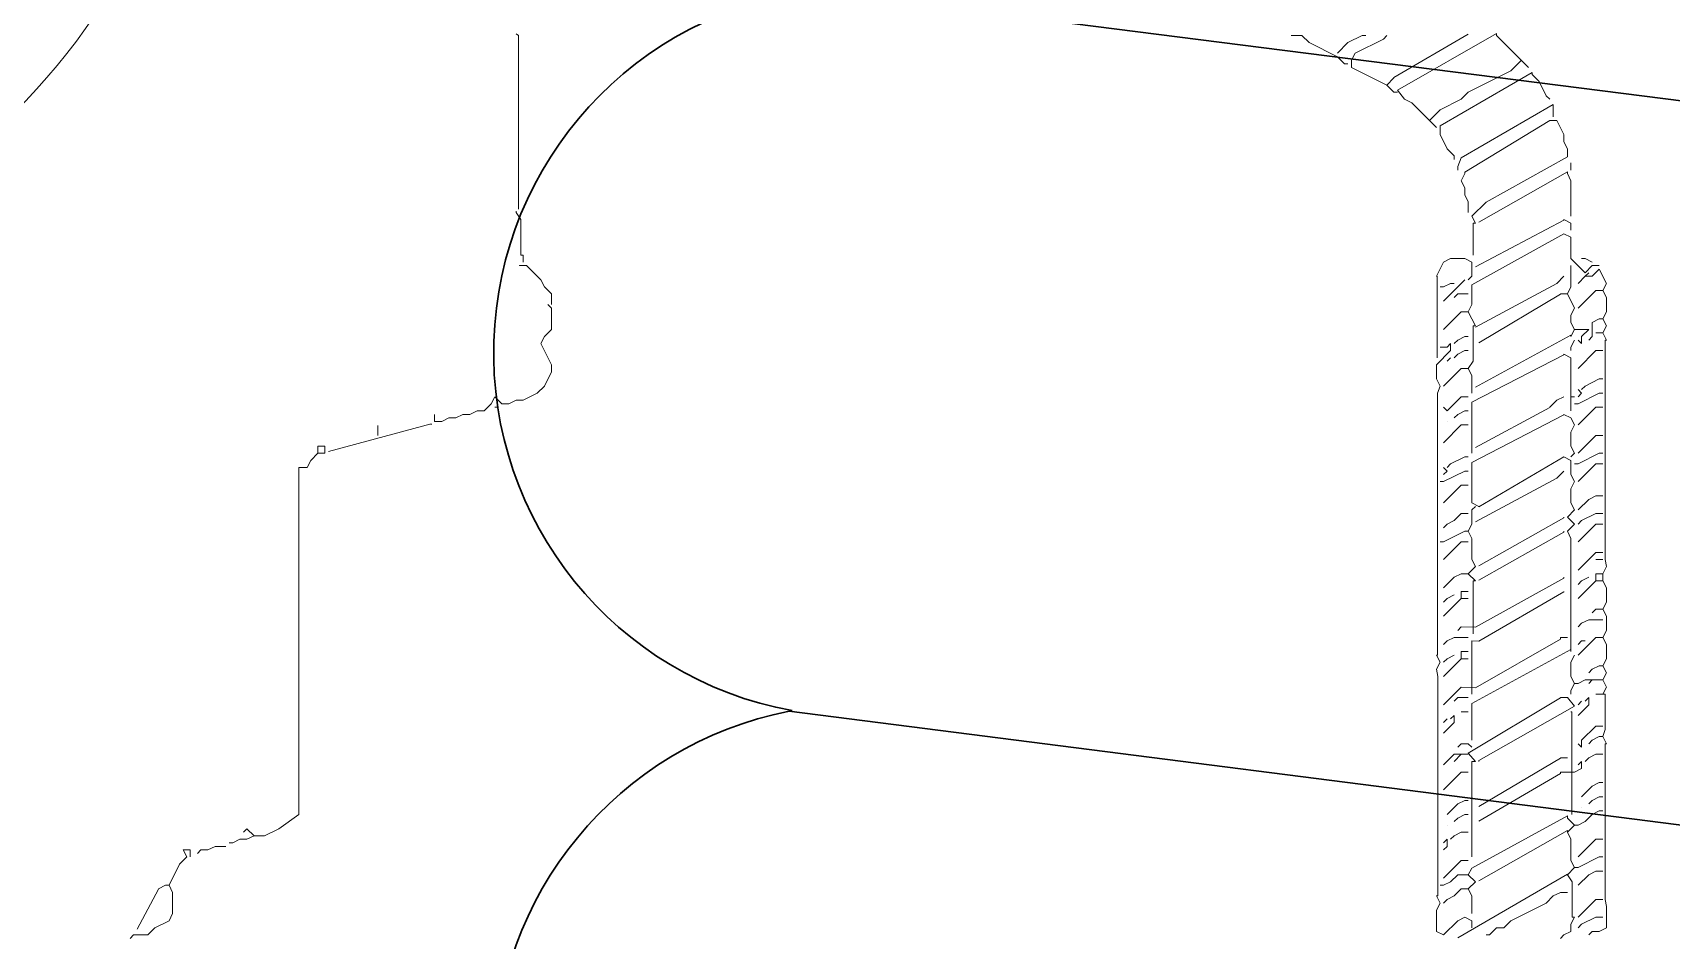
# Model space of a CAD drawing. Header units: millimetres. Extents: x -194958 to 83200, y -72620 to 64568.
# Drawn here: x 50772.4 to 50845.2, y 24687 to 24727.3 of the extents above; entities that cross this region are included whole.
import ezdxf

# ---------------------------------------------------------------- set-up
doc = ezdxf.new("R2010")
doc.units = ezdxf.units.MM
doc.header["$LTSCALE"] = 200
doc.layers.add('_GD-M-FP-Fhs', color=1, linetype='Continuous', lineweight=30)
doc.layers.add('VL-TEST-DRAIN VALVE', color=7, linetype='Continuous', lineweight=20)

# ---------------------------------------------------------------- blocks, each defined once
blk = doc.blocks.new('0167-P-PH2-PL-3-109 Office Lvl-03040507&08$0$hode dra')
at = {"color": 251}
for p, q in [((-0.266834, 0.123898), (-0.649055, 0.07496)), ((-0.266834, 0.091699), (-0.646776, 0.04309))]:
    blk.add_line(p, q, dxfattribs=at)
for centre, radius, start, end in [((-0.645932, 0.090898), 0.016241, 101.25599, 258.91344), ((-0.645996, 0.05902), 0.016176, 100.39203, 263.11013)]:
    blk.add_arc(centre, radius, start, end, dxfattribs=at)
blk = doc.blocks.new('G$C055760D6')
at = {"layer": '_GD-M-FP-Fhs', "color": 251, "xscale": -999.999999813906, "yscale": 999.9999998139062, "zscale": 999.9999998139064, "rotation": 180.0315716567086}
blk.add_blockref('0167-P-PH2-PL-3-109 Office Lvl-03040507&08$0$hode dra', (705.045, -402.502), dxfattribs=at)
blk = doc.blocks.new('A$Cab73a533')
at = {"color": 7}
for p, q in [((-30.611, 48.916, 0.006), (-30.527, 49.086, 0.006)), ((-30.527, 49.086, 0.006), (-30.018, 49.086, 0.006)), ((-30.018, 49.086, 0.006), (-29.849, 49.054, 0.006)), ((-29.849, 49.054, 0.006), (-26.121, 49.054, 0.006)), ((-26.121, 49.054, 0.006), (-26.121, 49.086, 0.006)), ((-26.121, 49.086, 0.006), (-25.952, 49.001, 0.006)), ((-25.952, 49.001, 0.006), (-25.782, 49.057, 0.006)), ((-25.782, 49.057, 0.006), (-24.935, 49.057, 0.006)), ((-24.935, 49.001, 0.006), (-24.766, 49.086, 0.006)), ((-24.935, 49.057, 0.006), (-24.935, 49.001, 0.006)), ((-24.766, 49.086, 0.006), (-24.596, 49.001, 0.006)), ((-24.596, 49.001, 0.006), (-24.427, 49.086, 0.006)), ((-24.427, 49.086, 0.006), (-24.257, 49.001, 0.006)), ((-24.257, 49.001, 0.006), (-24.088, 49.086, 0.006)), ((-24.088, 49.086, 0.006), (-23.749, 49.086, 0.006)), ((-23.749, 49.086, 0.006), (-23.58, 49.001, 0.006)), ((-23.58, 49.001, 0.006), (-23.41, 49.086, 0.006)), ((-23.41, 49.086, 0.006), (-23.071, 49.086, 0.006)), ((-23.071, 49.086, 0.006), (-22.902, 49.001, 0.006)), ((-22.902, 49.001, 0.006), (-22.732, 49.086, 0.006)), ((-22.732, 49.086, 0.006), (-22.394, 49.086, 0.006)), ((-22.394, 49.086, 0.006), (-22.224, 49.001, 0.006)), ((-22.055, 49.001, 0.006), (-21.885, 49.086, 0.006)), ((-21.885, 49.086, 0.006), (-21.716, 49.053, 0.006)), ((-21.716, 49.053, 0.006), (-16.463, 49.053, 0.006)), ((-16.463, 49.053, 0.006), (-16.463, 49.086, 0.006)), ((-16.463, 49.086, 0.006), (-16.294, 49.001, 0.006)), ((-16.294, 49.001, 0.006), (-16.124, 49.086, 0.006)), ((-16.124, 49.086, 0.006), (-15.955, 49.001, 0.006)), ((-15.955, 49.001, 0.006), (-15.785, 49.086, 0.006)), ((-15.785, 49.086, 0.006), (-15.447, 49.086, 0.006)), ((-15.447, 49.086, 0.006), (-15.277, 49.001, 0.006)), ((-15.277, 49.001, 0.006), (-15.108, 49.086, 0.006)), ((-15.108, 49.086, 0.006), (-14.769, 48.916, 0.006)), ((-30.696, 48.662, 0.006), (-30.611, 48.747, 0.006)), ((-30.611, 48.747, 0.006), (-30.611, 48.916, 0.006)), ((-30.442, 48.493, 0.006), (-30.273, 48.831, 0.006)), ((-30.273, 48.831, 0.006), (-30.273, 49.001, 0.006)), ((-30.273, 48.408, 0.006), (-29.849, 48.831, 0.006)), ((-29.849, 48.831, 0.006), (-29.849, 49.001, 0.006)), ((-29.51, 48.408, 0.006), (-29.256, 48.662, 0.006)), ((-29.256, 48.662, 0.006), (-29.171, 48.831, 0.006)), ((-29.171, 48.831, 0.006), (-29.171, 49.001, 0.006)), ((-29.086, 48.408, 0.006), (-28.832, 48.916, 0.006)), ((-28.832, 48.916, 0.006), (-28.832, 49.001, 0.006)), ((-28.832, 48.408, 0.006), (-28.409, 48.831, 0.006)), ((-28.409, 48.831, 0.006), (-28.409, 49.001, 0.006)), ((-27.985, 48.577, 0.006), (-27.816, 48.747, 0.006)), ((-27.816, 48.747, 0.006), (-27.731, 48.916, 0.006)), ((-27.731, 48.916, 0.006), (-27.731, 49.001, 0.006)), ((-27.562, 48.662, 0.006), (-27.477, 48.747, 0.006)), ((-27.477, 48.747, 0.006), (-27.392, 48.916, 0.006)), ((-27.392, 48.916, 0.006), (-27.392, 49.001, 0.006)), ((-27.392, 48.493, 0.006), (-27.138, 48.747, 0.006)), ((-27.138, 48.747, 0.006), (-27.053, 48.916, 0.006)), ((-27.053, 48.916, 0.006), (-27.053, 49.001, 0.006)), ((-26.545, 48.577, 0.006), (-26.46, 48.662, 0.006)), ((-26.46, 48.662, 0.006), (-26.375, 48.831, 0.006)), ((-26.375, 48.831, 0.006), (-26.375, 49.001, 0.006)), ((-26.121, 48.662, 0.006), (-26.037, 48.747, 0.006)), ((-26.037, 48.747, 0.006), (-25.952, 48.916, 0.006)), ((-26.037, 48.493, 0.006), (-25.698, 48.831, 0.006)), ((-25.952, 48.916, 0.006), (-25.952, 49.001, 0.006)), ((-25.698, 48.831, 0.006), (-25.698, 49.001, 0.006)), ((-25.444, 48.408, 0.006), (-25.189, 48.662, 0.006)), ((-25.189, 48.662, 0.006), (-25.02, 48.662, 0.006)), ((-25.02, 48.662, 0.006), (-25.105, 48.577, 0.006)), ((-24.935, 48.831, 0.006), (-24.935, 49.001, 0.006)), ((-24.596, 48.747, 0.006), (-24.681, 48.662, 0.006)), ((-24.596, 48.747, 0.006), (-24.596, 49.001, 0.006)), ((-24.596, 48.577, 0.006), (-24.596, 48.747, 0.006)), ((-24.427, 48.662, 0.006), (-24.342, 48.747, 0.006)), ((-24.342, 48.747, 0.006), (-24.257, 48.916, 0.006)), ((-24.257, 48.916, 0.006), (-24.257, 49.001, 0.006)), ((-24.003, 48.408, 0.006), (-23.58, 48.831, 0.006)), ((-23.58, 48.831, 0.006), (-23.58, 49.001, 0.006)), ((-23.241, 48.493, 0.006), (-23.156, 48.662, 0.006)), ((-23.156, 48.662, 0.006), (-23.156, 49.001, 0.006)), ((-22.987, 48.747, 0.006), (-22.902, 48.831, 0.006)), ((-22.902, 48.831, 0.006), (-22.902, 49.001, 0.006)), ((-22.648, 48.408, 0.006), (-22.224, 48.831, 0.006)), ((-22.224, 49.001, 0.006), (-22.055, 49.001, 0.006)), ((-22.224, 48.831, 0.006), (-22.224, 49.001, 0.006)), ((-22.224, 48.831, 0.006), (-22.055, 48.831, 0.006)), ((-22.224, 48.493, 0.006), (-22.139, 48.662, 0.006)), ((-22.055, 48.831, 0.006), (-22.055, 49.001, 0.006)), ((-21.97, 48.408, 0.006), (-21.546, 48.831, 0.006)), ((-21.716, 48.831, 0.006), (-21.716, 49.001, 0.006)), ((-21.546, 48.831, 0.006), (-21.546, 49.001, 0.006)), ((-21.292, 48.408, 0.006), (-20.869, 48.831, 0.006)), ((-20.869, 48.831, 0.006), (-20.869, 49.001, 0.006)), ((-20.784, 48.493, 0.006), (-20.614, 48.831, 0.006)), ((-20.614, 48.831, 0.006), (-20.614, 49.001, 0.006)), ((-20.53, 48.408, 0.006), (-20.276, 48.662, 0.006)), ((-20.276, 48.662, 0.006), (-20.191, 48.831, 0.006)), ((-20.191, 48.831, 0.006), (-20.191, 49.001, 0.006)), ((-19.852, 48.408, 0.006), (-19.428, 48.831, 0.006)), ((-19.428, 48.831, 0.006), (-19.428, 49.001, 0.006)), ((-19.428, 48.408, 0.006), (-19.174, 48.916, 0.006)), ((-19.174, 48.916, 0.006), (-19.174, 49.001, 0.006)), ((-19.174, 48.408, 0.006), (-18.751, 48.831, 0.006)), ((-18.751, 48.831, 0.006), (-18.751, 49.001, 0.006)), ((-18.496, 48.408, 0.006), (-18.073, 48.831, 0.006)), ((-18.073, 48.831, 0.006), (-18.073, 49.001, 0.006)), ((-17.988, 48.408, 0.006), (-17.734, 48.916, 0.006)), ((-17.734, 48.916, 0.006), (-17.734, 49.001, 0.006)), ((-17.565, 48.577, 0.006), (-17.395, 48.916, 0.006)), ((-17.395, 48.916, 0.006), (-17.395, 49.001, 0.006)), ((-17.141, 48.408, 0.006), (-16.717, 48.831, 0.006)), ((-16.717, 48.831, 0.006), (-16.717, 49.001, 0.006)), ((-16.463, 48.662, 0.006), (-16.378, 48.747, 0.006)), ((-16.378, 48.747, 0.006), (-16.04, 48.747, 0.006)), ((-16.378, 48.493, 0.006), (-16.209, 48.662, 0.006)), ((-16.294, 48.831, 0.006), (-16.294, 49.001, 0.006)), ((-16.209, 48.662, 0.006), (-16.209, 48.493, 0.006)), ((-16.04, 48.747, 0.006), (-15.955, 48.916, 0.006)), ((-15.955, 48.916, 0.006), (-15.955, 49.001, 0.006)), ((-15.701, 48.408, 0.006), (-15.277, 48.831, 0.006)), ((-15.277, 48.831, 0.006), (-15.277, 49.001, 0.006)), ((-14.769, 48.916, 0.006), (-14.938, 48.747, 0.006)), ((-14.938, 48.747, 0.006), (-14.938, 48.577, 0.006)), ((-14.938, 48.577, 0.006), (-14.854, 48.662, 0.006)), ((-14.854, 48.577, 0.006), (-14.684, 48.747, 0.006)), ((-14.684, 48.747, 0.006), (-14.684, 48.916, 0.006)), ((-14.515, 48.577, 0.006), (-14.599, 48.747, 0.006)), ((-30.611, 48.238, 0.006), (-30.696, 48.069, 0.006)), ((-30.442, 48.238, 0.006), (-30.611, 48.238, 0.006)), ((-30.527, 48.408, 0.006), (-30.442, 48.493, 0.006)), ((-30.273, 48.323, 0.006), (-30.442, 48.238, 0.006)), ((-30.273, 48.267, 0.006), (-30.273, 48.323, 0.006)), ((-29.425, 48.267, 0.006), (-30.273, 48.267, 0.006)), ((-29.256, 48.154, 0.006), (-29.425, 48.267, 0.006)), ((-29.086, 48.323, 0.006), (-29.256, 48.154, 0.006)), ((-29.086, 48.323, 0.006), (-29.086, 48.408, 0.006)), ((-28.917, 48.238, 0.006), (-29.086, 48.323, 0.006)), ((-28.409, 48.238, 0.006), (-28.917, 48.238, 0.006)), ((-28.239, 48.154, 0.006), (-28.409, 48.238, 0.006)), ((-28.07, 48.323, 0.006), (-28.239, 48.154, 0.006)), ((-28.07, 48.408, 0.006), (-27.985, 48.577, 0.006)), ((-28.07, 48.323, 0.006), (-28.07, 48.408, 0.006)), ((-27.9, 48.154, 0.006), (-28.07, 48.323, 0.006)), ((-27.816, 48.255, 0.006), (-25.359, 48.255, 0.006)), ((-27.646, 48.493, 0.006), (-27.646, 48.493, 0.006)), ((-26.799, 48.323, 0.006), (-26.714, 48.493, 0.006)), ((-26.799, 47.984, 0.006), (-26.799, 48.323, 0.006)), ((-26.714, 48.493, 0.006), (-26.545, 48.493, 0.006)), ((-26.545, 48.493, 0.006), (-26.63, 48.408, 0.006)), ((-25.22, 48.323, 0.006), (-26.526, 46.036, 0.006)), ((-26.121, 48.408, 0.006), (-26.206, 48.493, 0.006)), ((-26.206, 48.493, 0.006), (-26.037, 48.493, 0.006)), ((-25.359, 48.255, 0.006), (-25.359, 48.238, 0.006)), ((-25.02, 48.154, 0.006), (-25.22, 48.323, 0.006)), ((-25.189, 48.408, 0.006), (-25.105, 48.493, 0.006)), ((-25.159, 45.866, 0.006), (-23.865, 48.238, 0.006)), ((-24.935, 48.238, 0.006), (-24.85, 48.238, 0.006)), ((-24.85, 48.238, 0.006), (-24.681, 48.323, 0.006)), ((-24.681, 48.408, 0.006), (-24.596, 48.577, 0.006)), ((-24.681, 48.323, 0.006), (-24.681, 48.408, 0.006)), ((-24.681, 48.323, 0.006), (-24.512, 48.238, 0.006)), ((-24.512, 48.238, 0.006), (-24.173, 48.238, 0.006)), ((-24.173, 48.238, 0.006), (-24.003, 48.323, 0.006)), ((-23.919, 48.238, 0.006), (-21.208, 48.238, 0.006)), ((-23.865, 48.238, 0.006), (-23.919, 48.238, 0.006)), ((-23.749, 48.408, 0.006), (-23.664, 48.493, 0.006)), ((-23.664, 48.493, 0.006), (-23.664, 48.577, 0.006)), ((-23.326, 48.408, 0.006), (-23.241, 48.493, 0.006)), ((-22.309, 48.408, 0.006), (-22.224, 48.493, 0.006)), ((-21.208, 48.238, 0.006), (-21.038, 48.154, 0.006)), ((-21.038, 48.154, 0.006), (-20.869, 48.323, 0.006)), ((-20.869, 48.408, 0.006), (-20.784, 48.493, 0.006)), ((-20.869, 48.323, 0.006), (-20.699, 48.154, 0.006)), ((-20.699, 48.154, 0.006), (-20.53, 48.323, 0.006)), ((-20.53, 48.323, 0.006), (-20.36, 48.238, 0.006)), ((-20.36, 48.238, 0.006), (-20.021, 48.238, 0.006)), ((-20.021, 48.238, 0.006), (-19.852, 48.323, 0.006)), ((-19.852, 48.323, 0.006), (-19.683, 48.238, 0.006)), ((-19.683, 48.238, 0.006), (-19.344, 48.238, 0.006)), ((-19.428, 48.323, 0.006), (-19.428, 48.408, 0.006)), ((-19.344, 48.238, 0.006), (-19.26, 48.069, 0.006)), ((-19.174, 48.323, 0.006), (-19.259, 48.238, 0.006)), ((-19.005, 48.238, 0.006), (-19.174, 48.323, 0.006)), ((-18.666, 48.238, 0.006), (-19.005, 48.238, 0.006)), ((-18.496, 48.323, 0.006), (-18.666, 48.238, 0.006)), ((-18.327, 48.238, 0.006), (-18.496, 48.323, 0.006)), ((-18.242, 48.069, 0.006), (-18.327, 48.238, 0.006)), ((-16.887, 48.238, 0.006), (-18.158, 48.238, 0.006)), ((-17.988, 48.323, 0.006), (-17.988, 48.408, 0.006)), ((-17.903, 48.238, 0.006), (-17.819, 48.238, 0.006)), ((-17.819, 48.408, 0.006), (-17.734, 48.493, 0.006)), ((-17.819, 48.238, 0.006), (-17.819, 48.323, 0.006)), ((-17.734, 48.493, 0.006), (-17.649, 48.408, 0.006)), ((-17.649, 48.493, 0.006), (-17.565, 48.577, 0.006)), ((-17.594, 45.951, 0.006), (-16.345, 48.238, 0.006)), ((-16.802, 48.069, 0.006), (-16.887, 48.238, 0.006)), ((-16.717, 48.238, 0.006), (-16.633, 48.238, 0.006)), ((-16.633, 48.238, 0.006), (-16.463, 48.323, 0.006)), ((-16.463, 48.408, 0.006), (-16.548, 48.493, 0.006)), ((-16.548, 48.493, 0.006), (-16.378, 48.493, 0.006)), ((-16.378, 48.238, 0.006), (-16.209, 48.323, 0.006)), ((-16.345, 48.238, 0.006), (-16.378, 48.238, 0.006)), ((-16.209, 48.323, 0.006), (-16.209, 48.493, 0.006)), ((-16.209, 48.323, 0.006), (-16.04, 48.238, 0.006)), ((-16.04, 48.238, 0.006), (-15.87, 48.238, 0.006)), ((-15.87, 48.238, 0.006), (-15.701, 48.323, 0.006)), ((-15.701, 48.323, 0.006), (-15.362, 48.154, 0.006)), ((-15.362, 48.154, 0.006), (-15.192, 48.238, 0.006)), ((-15.192, 48.238, 0.006), (-14.684, 48.238, 0.006)), ((-15.108, 48.408, 0.006), (-14.938, 48.577, 0.006)), ((-14.515, 48.238, 0.006), (-14.854, 48.577, 0.006)), ((-14.515, 48.493, 0.006), (-14.515, 48.577, 0.006)), ((-14.006, 48.238, 0.006), (-14.515, 48.238, 0.006)), ((-13.922, 48.069, 0.006), (-14.006, 48.238, 0.006)), ((-13.667, 48.238, 0.006), (-13.837, 48.238, 0.006)), ((-13.583, 48.069, 0.006), (-13.667, 48.238, 0.006)), ((-12.651, 48.238, 0.006), (-13.498, 48.238, 0.006)), ((-12.481, 48.154, 0.006), (-12.651, 48.238, 0.006)), ((-12.397, 48.238, 0.006), (-12.227, 48.238, 0.006)), ((-30.781, 47.984, 0.006), (-30.696, 48.069, 0.006)), ((-30.764, 45.527, 0.006), (-29.243, 48.154, 0.006)), ((-29.764, 47.815, 0.006), (-29.68, 47.984, 0.006)), ((-29.68, 47.984, 0.006), (-29.68, 48.154, 0.006)), ((-29.4, 46.036, 0.006), (-28.196, 48.154, 0.006)), ((-29.243, 48.154, 0.006), (-29.256, 48.154, 0.006)), ((-29.098, 45.866, 0.006), (-27.847, 48.154, 0.006)), ((-28.196, 48.154, 0.006), (-28.239, 48.154, 0.006)), ((-27.972, 46.036, 0.006), (-26.831, 47.984, 0.006)), ((-27.847, 48.154, 0.006), (-27.9, 48.154, 0.006)), ((-27.623, 46.036, 0.006), (-26.467, 47.984, 0.006)), ((-26.831, 47.984, 0.006), (-26.799, 47.984, 0.006)), ((-26.467, 47.984, 0.006), (-26.46, 47.984, 0.006)), ((-26.46, 47.984, 0.006), (-26.46, 48.154, 0.006)), ((-26.344, 45.781, 0.006), (-25.027, 47.984, 0.006)), ((-25.027, 47.984, 0.006), (-25.02, 47.984, 0.006)), ((-25.02, 47.984, 0.006), (-25.02, 48.154, 0.006)), ((-24.782, 45.951, 0.006), (-23.617, 47.984, 0.006)), ((-23.671, 46.036, 0.006), (-22.49, 48.069, 0.006)), ((-23.617, 47.984, 0.006), (-23.58, 47.984, 0.006)), ((-23.58, 47.984, 0.006), (-23.58, 48.154, 0.006)), ((-23.332, 45.951, 0.006), (-22.157, 48.069, 0.006)), ((-22.49, 48.069, 0.006), (-22.478, 48.069, 0.006)), ((-22.211, 46.036, 0.006), (-21.058, 48.069, 0.006)), ((-22.157, 48.069, 0.006), (-22.139, 48.069, 0.006)), ((-21.869, 46.036, 0.006), (-20.715, 48.069, 0.006)), ((-21.058, 48.069, 0.006), (-21.038, 48.069, 0.006)), ((-20.811, 45.951, 0.006), (-19.772, 47.899, 0.006)), ((-20.715, 48.069, 0.006), (-20.699, 48.069, 0.006)), ((-19.26, 48.069, 0.006), (-20.454, 46.036, 0.006)), ((-19.772, 47.899, 0.006), (-19.767, 47.899, 0.006)), ((-19.767, 47.899, 0.006), (-19.598, 48.069, 0.006)), ((-19.393, 45.866, 0.006), (-18.254, 48.069, 0.006)), ((-18.254, 48.069, 0.006), (-18.242, 48.069, 0.006)), ((-18.073, 47.73, 0.006), (-17.903, 47.899, 0.006)), ((-17.953, 45.866, 0.006), (-16.817, 48.069, 0.006)), ((-17.903, 47.899, 0.006), (-17.819, 48.069, 0.006)), ((-16.817, 48.069, 0.006), (-16.802, 48.069, 0.006)), ((-16.533, 46.036, 0.006), (-15.37, 47.984, 0.006)), ((-16.152, 45.951, 0.006), (-15.112, 47.899, 0.006)), ((-15.37, 47.984, 0.006), (-15.362, 47.984, 0.006)), ((-15.362, 47.984, 0.006), (-15.362, 48.154, 0.006)), ((-15.146, 45.866, 0.006), (-13.921, 48.069, 0.006)), ((-15.112, 47.899, 0.006), (-15.108, 47.899, 0.006)), ((-15.108, 47.899, 0.006), (-14.938, 48.069, 0.006)), ((-14.715, 45.951, 0.006), (-13.592, 48.069, 0.006)), ((-13.647, 46.036, 0.006), (-12.439, 48.154, 0.006)), ((-13.592, 48.069, 0.006), (-13.583, 48.069, 0.006)), ((-13.168, 46.205, 0.006), (-12.077, 48.154, 0.006)), ((-12.439, 48.154, 0.006), (-12.481, 48.154, 0.006)), ((-12.077, 48.154, 0.006), (-12.058, 48.154, 0.006)), ((-12.058, 48.154, 0.006), (-11.888, 48.154, 0.006)), ((-11.888, 48.154, 0.006), (-11.719, 48.069, 0.006)), ((-11.719, 48.069, 0.006), (-11.549, 48.069, 0.006)), ((-11.549, 48.069, 0.006), (-11.211, 47.899, 0.006)), ((-11.211, 47.899, 0.006), (-11.214, 47.73, 0.006)), ((-30.357, 46.798, 0.006), (-29.934, 47.645, 0.006)), ((-29.934, 47.645, 0.006), (-29.764, 47.815, 0.006)), ((-19.032, 45.951, 0.006), (-18.075, 47.73, 0.006)), ((-11.214, 47.73, 0.006), (-12.446, 45.697, 0.006)), ((-12.108, 45.612, 0.006), (-10.827, 47.815, 0.006)), ((-10.872, 47.815, 0.006), (-11.126, 47.815, 0.006)), ((-10.827, 47.815, 0.006), (-10.872, 47.815, 0.006)), ((-10.618, 47.645, 0.006), (-10.702, 47.73, 0.006)), ((-10.279, 47.476, 0.006), (-10.618, 47.645, 0.006)), ((-10.109, 47.306, 0.006), (-10.279, 47.476, 0.006)), ((-11.339, 45.104, 0.006), (-10.063, 47.306, 0.006)), ((-10.063, 47.306, 0.006), (-10.109, 47.306, 0.006)), ((-10.024, 46.798, 0.006), (-9.77, 47.052, 0.006)), ((-9.177, 46.459, 0.006), (-9.94, 47.222, 0.006)), ((-30.527, 46.629, 0.006), (-30.357, 46.798, 0.006)), ((-10.533, 45.781, 0.006), (-10.024, 46.798, 0.006)), ((-30.696, 46.29, 0.006), (-30.527, 46.459, 0.006)), ((-30.696, 46.205, 0.006), (-30.696, 46.29, 0.006)), ((-30.527, 46.459, 0.006), (-30.527, 46.629, 0.006)), ((-10.489, 44.087, 0.006), (-9.131, 46.459, 0.006)), ((-9.131, 46.459, 0.006), (-9.177, 46.459, 0.006)), ((-29.595, 45.781, 0.006), (-29.425, 45.951, 0.006)), ((-29.425, 45.951, 0.006), (-29.256, 45.781, 0.006)), ((-26.526, 46.036, 0.006), (-26.545, 46.036, 0.006)), ((-26.545, 45.866, 0.006), (-26.545, 45.951, 0.006)), ((-26.545, 45.951, 0.006), (-26.344, 45.781, 0.006)), ((-24.766, 45.612, 0.006), (-24.782, 45.951, 0.006)), ((-23.664, 45.866, 0.006), (-23.671, 46.036, 0.006)), ((-23.495, 45.894, 0.006), (-22.224, 45.894, 0.006)), ((-23.326, 45.612, 0.006), (-23.332, 45.951, 0.006)), ((-22.224, 45.894, 0.006), (-22.224, 45.951, 0.006)), ((-22.224, 45.951, 0.006), (-22.055, 45.781, 0.006)), ((-22.055, 45.781, 0.006), (-21.885, 45.951, 0.006)), ((-21.885, 45.951, 0.006), (-21.716, 45.866, 0.006)), ((-20.53, 45.866, 0.006), (-20.445, 45.951, 0.006)), ((-20.454, 46.036, 0.006), (-20.445, 46.036, 0.006)), ((-20.445, 46.036, 0.006), (-20.36, 45.866, 0.006)), ((-17.141, 45.781, 0.006), (-16.972, 45.894, 0.006)), ((-16.972, 45.894, 0.006), (-16.124, 45.894, 0.006)), ((-16.124, 45.894, 0.006), (-16.124, 45.951, 0.006)), ((-16.124, 45.951, 0.006), (-15.785, 45.781, 0.006)), ((-14.43, 45.894, 0.006), (-13.667, 45.894, 0.006)), ((-13.667, 45.894, 0.006), (-13.667, 45.951, 0.006)), ((-13.667, 45.951, 0.006), (-13.498, 45.866, 0.006)), ((-13.498, 45.866, 0.006), (-13.168, 46.205, 0.006)), ((-30.696, 45.188, 0.006), (-30.357, 45.527, 0.006)), ((-30.357, 45.866, 0.006), (-30.527, 45.866, 0.006)), ((-30.273, 45.697, 0.006), (-30.357, 45.866, 0.006)), ((-30.357, 45.527, 0.006), (-30.273, 45.697, 0.006)), ((-30.188, 45.866, 0.006), (-29.764, 45.866, 0.006)), ((-29.764, 45.866, 0.006), (-29.595, 45.781, 0.006)), ((-29.764, 45.443, 0.006), (-29.595, 45.612, 0.006)), ((-29.595, 45.612, 0.006), (-29.595, 45.781, 0.006)), ((-29.425, 45.358, 0.006), (-29.256, 45.527, 0.006)), ((-29.341, 45.188, 0.006), (-28.917, 45.612, 0.006)), ((-29.256, 45.781, 0.006), (-29.098, 45.866, 0.006)), ((-29.256, 45.527, 0.006), (-29.256, 45.781, 0.006)), ((-28.917, 45.612, 0.006), (-28.917, 45.781, 0.006)), ((-28.832, 45.866, 0.006), (-26.545, 45.866, 0.006)), ((-28.324, 45.443, 0.006), (-28.239, 45.612, 0.006)), ((-28.239, 45.612, 0.006), (-28.239, 45.781, 0.006)), ((-27.985, 45.443, 0.006), (-27.9, 45.527, 0.006)), ((-27.9, 45.527, 0.006), (-27.816, 45.697, 0.006)), ((-27.816, 45.697, 0.006), (-27.816, 45.781, 0.006)), ((-27.816, 45.273, 0.006), (-27.562, 45.527, 0.006)), ((-27.562, 45.527, 0.006), (-27.477, 45.697, 0.006)), ((-27.477, 45.697, 0.006), (-27.477, 45.781, 0.006)), ((-27.223, 45.188, 0.006), (-26.799, 45.612, 0.006)), ((-26.799, 45.612, 0.006), (-26.799, 45.781, 0.006)), ((-26.375, 45.612, 0.006), (-26.545, 45.443, 0.006)), ((-26.375, 45.612, 0.006), (-26.375, 45.781, 0.006)), ((-26.375, 45.443, 0.006), (-26.375, 45.612, 0.006)), ((-26.121, 45.781, 0.006), (-26.206, 45.866, 0.006)), ((-26.206, 45.527, 0.006), (-26.121, 45.612, 0.006)), ((-26.121, 45.612, 0.006), (-26.121, 45.781, 0.006)), ((-26.037, 45.866, 0.006), (-25.159, 45.866, 0.006)), ((-25.359, 45.612, 0.006), (-25.359, 45.781, 0.006)), ((-25.189, 45.188, 0.006), (-24.766, 45.612, 0.006)), ((-25.105, 45.443, 0.006), (-25.02, 45.527, 0.006)), ((-25.02, 45.527, 0.006), (-25.02, 45.781, 0.006)), ((-24.935, 45.866, 0.006), (-23.664, 45.866, 0.006)), ((-24.512, 45.188, 0.006), (-24.088, 45.612, 0.006)), ((-24.088, 45.612, 0.006), (-24.088, 45.781, 0.006)), ((-24.088, 45.612, 0.006), (-23.919, 45.612, 0.006)), ((-23.919, 45.612, 0.006), (-23.919, 45.781, 0.006)), ((-23.58, 45.443, 0.006), (-23.58, 45.781, 0.006)), ((-23.41, 45.527, 0.006), (-23.326, 45.612, 0.006)), ((-23.071, 45.188, 0.006), (-22.648, 45.612, 0.006)), ((-22.648, 45.612, 0.006), (-22.648, 45.781, 0.006)), ((-22.648, 45.612, 0.006), (-22.478, 45.612, 0.006)), ((-22.478, 45.612, 0.006), (-22.478, 45.781, 0.006)), ((-22.139, 45.443, 0.006), (-22.055, 45.612, 0.006)), ((-22.055, 45.612, 0.006), (-22.055, 45.781, 0.006)), ((-21.716, 45.866, 0.006), (-21.208, 45.866, 0.006)), ((-21.716, 45.188, 0.006), (-21.292, 45.612, 0.006)), ((-21.292, 45.612, 0.006), (-21.292, 45.781, 0.006)), ((-21.292, 45.188, 0.006), (-21.038, 45.697, 0.006)), ((-21.208, 45.866, 0.006), (-21.038, 45.781, 0.006)), ((-21.038, 45.781, 0.006), (-20.869, 45.866, 0.006)), ((-21.038, 45.697, 0.006), (-21.038, 45.781, 0.006)), ((-20.869, 45.866, 0.006), (-20.53, 45.866, 0.006)), ((-20.784, 45.443, 0.006), (-20.614, 45.612, 0.006)), ((-20.614, 45.612, 0.006), (-20.614, 45.781, 0.006)), ((-20.36, 45.866, 0.006), (-19.393, 45.866, 0.006)), ((-20.36, 45.188, 0.006), (-19.937, 45.612, 0.006)), ((-19.937, 45.612, 0.006), (-19.937, 45.781, 0.006)), ((-19.852, 45.188, 0.006), (-19.598, 45.697, 0.006)), ((-19.598, 45.697, 0.006), (-19.598, 45.781, 0.006)), ((-19.428, 45.358, 0.006), (-19.259, 45.697, 0.006)), ((-19.259, 45.697, 0.006), (-19.259, 45.781, 0.006)), ((-19.174, 45.866, 0.006), (-17.953, 45.866, 0.006)), ((-18.92, 45.188, 0.006), (-18.496, 45.612, 0.006)), ((-18.496, 45.612, 0.006), (-18.496, 45.781, 0.006)), ((-18.327, 45.443, 0.006), (-18.242, 45.527, 0.006)), ((-18.242, 45.527, 0.006), (-18.158, 45.697, 0.006)), ((-18.158, 45.697, 0.006), (-18.158, 45.781, 0.006)), ((-18.158, 45.273, 0.006), (-17.819, 45.612, 0.006)), ((-17.819, 45.612, 0.006), (-17.819, 45.781, 0.006)), ((-17.734, 45.866, 0.006), (-17.31, 45.866, 0.006)), ((-17.565, 45.188, 0.006), (-17.141, 45.612, 0.006)), ((-17.31, 45.866, 0.006), (-17.141, 45.781, 0.006)), ((-17.141, 45.612, 0.006), (-17.141, 45.781, 0.006)), ((-16.887, 45.443, 0.006), (-16.802, 45.527, 0.006)), ((-16.802, 45.527, 0.006), (-16.717, 45.697, 0.006)), ((-16.717, 45.697, 0.006), (-16.717, 45.781, 0.006)), ((-16.548, 45.443, 0.006), (-16.463, 45.527, 0.006)), ((-16.463, 45.527, 0.006), (-16.378, 45.697, 0.006)), ((-16.378, 45.697, 0.006), (-16.378, 45.781, 0.006)), ((-16.209, 45.188, 0.006), (-15.785, 45.612, 0.006)), ((-15.785, 45.781, 0.006), (-15.616, 45.866, 0.006)), ((-15.785, 45.612, 0.006), (-15.785, 45.781, 0.006)), ((-15.616, 45.866, 0.006), (-15.146, 45.866, 0.006)), ((-15.531, 45.188, 0.006), (-15.023, 45.697, 0.006)), ((-15.447, 45.443, 0.006), (-15.362, 45.527, 0.006)), ((-15.362, 45.527, 0.006), (-15.362, 45.781, 0.006)), ((-14.938, 45.866, 0.006), (-15.023, 45.781, 0.006)), ((-14.599, 45.866, 0.006), (-14.938, 45.866, 0.006)), ((-14.515, 45.697, 0.006), (-14.599, 45.866, 0.006)), ((-14.515, 45.358, 0.006), (-14.515, 45.697, 0.006)), ((-13.159, 45.781, 0.006), (-13.413, 45.781, 0.006)), ((-12.99, 45.697, 0.006), (-13.159, 45.781, 0.006)), ((-12.82, 45.697, 0.006), (-12.99, 45.697, 0.006)), ((-12.651, 45.612, 0.006), (-12.82, 45.697, 0.006)), ((-12.481, 45.697, 0.006), (-12.651, 45.612, 0.006)), ((-12.446, 45.697, 0.006), (-12.481, 45.697, 0.006)), ((-12.397, 45.527, 0.006), (-12.312, 45.527, 0.006)), ((-12.312, 45.527, 0.006), (-12.108, 45.612, 0.006)), ((-10.956, 45.104, 0.006), (-10.702, 45.612, 0.006)), ((-10.702, 45.612, 0.006), (-10.533, 45.781, 0.006)), ((-9.143, 45.781, 0.006), (-10.181, 44.002, 0.006)), ((-30.611, 45.019, 0.006), (-30.696, 45.188, 0.006)), ((-29.934, 45.104, 0.006), (-30.103, 45.019, 0.006)), ((-29.934, 45.188, 0.006), (-29.849, 45.273, 0.006)), ((-29.764, 45.019, 0.006), (-29.934, 45.104, 0.006)), ((-29.849, 45.273, 0.006), (-29.764, 45.443, 0.006)), ((-29.51, 45.188, 0.006), (-29.425, 45.358, 0.006)), ((-29.51, 45.104, 0.006), (-29.51, 45.188, 0.006)), ((-28.663, 45.188, 0.006), (-28.578, 45.273, 0.006)), ((-28.578, 45.273, 0.006), (-28.409, 45.273, 0.006)), ((-28.409, 45.273, 0.006), (-28.493, 45.188, 0.006)), ((-28.409, 45.358, 0.006), (-28.324, 45.443, 0.006)), ((-28.07, 45.273, 0.006), (-28.07, 45.273, 0.006)), ((-26.63, 45.188, 0.006), (-26.375, 45.443, 0.006)), ((-25.867, 45.188, 0.006), (-25.613, 45.443, 0.006)), ((-25.613, 45.443, 0.006), (-25.444, 45.443, 0.006)), ((-25.613, 45.188, 0.006), (-25.528, 45.273, 0.006)), ((-25.444, 45.443, 0.006), (-25.528, 45.358, 0.006)), ((-24.173, 45.104, 0.006), (-24.342, 45.019, 0.006)), ((-24.173, 45.188, 0.006), (-24.088, 45.273, 0.006)), ((-24.003, 45.019, 0.006), (-24.173, 45.104, 0.006)), ((-24.088, 45.273, 0.006), (-24.003, 45.443, 0.006)), ((-23.749, 45.188, 0.006), (-23.664, 45.273, 0.006)), ((-23.664, 45.273, 0.006), (-23.58, 45.443, 0.006)), ((-22.732, 45.188, 0.006), (-22.648, 45.273, 0.006)), ((-22.648, 45.273, 0.006), (-22.563, 45.443, 0.006)), ((-22.394, 45.188, 0.006), (-22.139, 45.443, 0.006)), ((-21.292, 45.104, 0.006), (-21.292, 45.188, 0.006)), ((-20.953, 45.188, 0.006), (-20.869, 45.273, 0.006)), ((-20.869, 45.273, 0.006), (-20.784, 45.443, 0.006)), ((-19.852, 45.104, 0.006), (-19.852, 45.188, 0.006)), ((-19.683, 45.188, 0.006), (-19.598, 45.273, 0.006)), ((-19.598, 45.273, 0.006), (-19.513, 45.188, 0.006)), ((-19.513, 45.273, 0.006), (-19.428, 45.358, 0.006)), ((-18.412, 45.273, 0.006), (-18.412, 45.273, 0.006)), ((-18.073, 45.188, 0.006), (-18.158, 45.273, 0.006)), ((-17.565, 45.104, 0.006), (-17.734, 45.045, 0.006)), ((-17.395, 45.019, 0.006), (-17.565, 45.104, 0.006)), ((-16.717, 45.358, 0.006), (-17.056, 45.019, 0.006)), ((-16.972, 45.273, 0.006), (-16.887, 45.358, 0.006)), ((-16.548, 45.358, 0.006), (-16.717, 45.358, 0.006)), ((-16.633, 45.273, 0.006), (-16.548, 45.358, 0.006)), ((-16.633, 45.104, 0.006), (-16.633, 45.273, 0.006)), ((-15.192, 45.188, 0.006), (-15.108, 45.358, 0.006)), ((-15.192, 45.104, 0.006), (-15.192, 45.188, 0.006)), ((-15.108, 45.358, 0.006), (-15.108, 45.443, 0.006)), ((-14.938, 45.019, 0.006), (-14.599, 45.188, 0.006)), ((-14.599, 45.188, 0.006), (-14.515, 45.358, 0.006)), ((-12.142, 45.443, 0.006), (-12.058, 45.443, 0.006)), ((-12.058, 45.443, 0.006), (-11.888, 45.273, 0.006)), ((-11.888, 45.273, 0.006), (-11.549, 45.104, 0.006)), ((-11.549, 45.104, 0.006), (-11.339, 45.104, 0.006)), ((-11.211, 44.85, 0.006), (-10.956, 45.104, 0.006)), ((-30.103, 45.019, 0.006), (-30.611, 45.019, 0.006)), ((-24.512, 45.052, 0.006), (-29.764, 45.052, 0.006)), ((-29.764, 45.052, 0.006), (-29.764, 45.019, 0.006)), ((-24.342, 45.019, 0.006), (-24.512, 45.052, 0.006)), ((-17.734, 45.045, 0.006), (-24.003, 45.045, 0.006)), ((-24.003, 45.045, 0.006), (-24.003, 45.019, 0.006)), ((-17.056, 45.019, 0.006), (-17.395, 45.019, 0.006)), ((-16.887, 45.036, 0.006), (-14.938, 45.036, 0.006)), ((-14.938, 45.036, 0.006), (-14.938, 45.019, 0.006)), ((-11.38, 45.019, 0.006), (-10.787, 44.426, 0.006)), ((-10.787, 44.426, 0.006), (-10.702, 44.257, 0.006)), ((-10.702, 44.257, 0.006), (-10.489, 44.087, 0.006)), ((-10.533, 44.002, 0.006), (-10.533, 44.087, 0.006)), ((-10.363, 43.833, 0.006), (-10.533, 44.002, 0.006)), ((-10.194, 44.002, 0.006), (-10.363, 43.833, 0.006)), ((-10.181, 44.002, 0.006), (-10.194, 44.002, 0.006)), ((-9.94, 42.986, 0.006), (-10.363, 43.833, 0.006)), ((-9.262, 43.748, 0.006), (-9.601, 43.07, 0.006)), ((-9.177, 43.833, 0.006), (-9.262, 43.748, 0.006)), ((-9.347, 42.901, 0.006), (-9.177, 43.24, 0.006)), ((-9.177, 43.24, 0.006), (-9.177, 43.325, 0.006)), ((-9.77, 42.986, 0.006), (-9.94, 42.986, 0.006)), ((-9.855, 42.816, 0.006), (-9.855, 42.901, 0.006)), ((-9.686, 42.647, 0.006), (-9.855, 42.816, 0.006)), ((-9.601, 43.07, 0.006), (-9.77, 42.986, 0.006)), ((-9.601, 42.647, 0.006), (-9.347, 42.901, 0.006)), ((-9.347, 41.969, 0.006), (-9.686, 42.647, 0.006)), ((-9.177, 41.8, 0.006), (-9.347, 41.969, 0.006)), ((-9.177, 41.545, 0.006), (-9.177, 41.8, 0.006)), ((-17.565, 23.67, 0.006), (-17.734, 23.5, 0.006)), ((-17.226, 23.839, 0.006), (-17.565, 23.67, 0.006)), ((-17.056, 23.839, 0.006), (-17.226, 23.839, 0.006)), ((-16.548, 23.585, 0.006), (-17.056, 23.839, 0.006)), ((-16.378, 23.67, 0.006), (-16.548, 23.585, 0.006)), ((-16.209, 23.839, 0.006), (-16.378, 23.67, 0.006)), ((-15.701, 23.839, 0.006), (-16.209, 23.839, 0.006)), ((-15.616, 23.754, 0.006), (-15.701, 23.839, 0.006)), ((-15.362, 23.839, 0.006), (-15.616, 23.839, 0.006)), ((-15.192, 23.67, 0.006), (-15.362, 23.839, 0.006)), ((-15.023, 23.585, 0.006), (-15.192, 23.67, 0.006)), ((-14.684, 23.246, 0.006), (-15.023, 23.585, 0.006)), ((-17.734, 23.5, 0.006), (-17.903, 23.161, 0.006)), ((-17.903, 23.161, 0.006), (-17.903, 22.992, 0.006)), ((-14.684, 23.077, 0.006), (-14.684, 23.246, 0.006)), ((-14.43, 23.161, 0.006), (-14.599, 23.161, 0.006)), ((-14.43, 23.105, 0.006), (-14.43, 23.161, 0.006)), ((-17.903, 22.992, 0.006), (-17.988, 22.822, 0.006)), ((-17.988, 22.822, 0.006), (-17.988, 22.653, 0.006)), ((-14.689, 23.077, 0.006), (-14.684, 23.077, 0.006)), ((-13.583, 23.105, 0.006), (-14.43, 23.105, 0.006)), ((-13.413, 22.992, 0.006), (-13.583, 23.105, 0.006)), ((-13.377, 22.992, 0.006), (-13.413, 22.992, 0.006)), ((-13.329, 23.048, 0.006), (-9.177, 23.048, 0.006)), ((-9.177, 23.048, 0.006), (-9.141, 22.992, 0.006)), ((-17.988, 22.399, 0.006), (-18.158, 22.229, 0.006)), ((-18.073, 22.483, 0.006), (-18.073, 22.568, 0.006)), ((-17.988, 22.653, 0.006), (-17.819, 22.483, 0.006)), ((-17.819, 22.483, 0.006), (-17.988, 22.399, 0.006)), ((-18.158, 22.06, 0.006), (-18.242, 21.89, 0.006)), ((-18.158, 22.229, 0.006), (-18.158, 22.06, 0.006)), ((-18.242, 21.721, 0.006), (-18.327, 21.552, 0.006)), ((-18.242, 21.89, 0.006), (-18.242, 21.721, 0.006)), ((-18.327, 21.382, 0.006), (-18.412, 21.213, 0.006)), ((-18.412, 21.213, 0.006), (-18.412, 21.043, 0.006)), ((-18.327, 21.552, 0.006), (-18.327, 21.382, 0.006)), ((-19.129, 18.502, 0.006), (-18.471, 20.959, 0.006)), ((-18.471, 20.959, 0.006), (-18.496, 20.959, 0.006)), ((-18.412, 21.043, 0.006), (-18.242, 21.043, 0.006)), ((-18.751, 19.688, 0.006), (-18.51, 19.688, 0.006)), ((-19.513, 17.993, 0.006), (-19.344, 18.078, 0.006)), ((-19.344, 18.078, 0.006), (-19.174, 18.247, 0.006)), ((-19.174, 18.247, 0.006), (-19.174, 18.417, 0.006)), ((-19.174, 18.417, 0.006), (-19.005, 18.417, 0.006)), ((-19.005, 18.247, 0.006), (-19.174, 18.247, 0.006)), ((-19.005, 18.417, 0.006), (-19.005, 18.247, 0.006)), ((-28.155, 17.316, 0.006), (-27.816, 17.796, 0.006)), ((-27.816, 17.796, 0.006), (-19.513, 17.796, 0.006)), ((-19.513, 17.796, 0.006), (-19.513, 17.993, 0.006)), ((-28.324, 16.977, 0.006), (-28.155, 17.316, 0.006)), ((-28.324, 16.723, 0.006), (-28.324, 16.977, 0.006)), ((-28.409, 16.553, 0.006), (-28.324, 16.723, 0.006)), ((-28.409, 16.384, 0.006), (-28.409, 16.553, 0.006)), ((-28.324, 16.723, 0.006), (-28.155, 16.553, 0.006)), ((-28.155, 16.553, 0.006), (-28.239, 16.468, 0.006)), ((-28.493, 16.214, 0.006), (-28.409, 16.384, 0.006)), ((-28.493, 16.129, 0.006), (-28.493, 16.214, 0.006)), ((-28.663, 15.621, 0.006), (-28.578, 15.791, 0.006)), ((-28.578, 15.791, 0.006), (-28.578, 16.045, 0.006)), ((-28.748, 15.367, 0.006), (-28.663, 15.452, 0.006)), ((-28.663, 15.452, 0.006), (-28.663, 15.621, 0.006)), ((-29.51, 14.689, 0.006), (-29.002, 14.943, 0.006)), ((-29.002, 14.943, 0.006), (-28.832, 15.113, 0.006)), ((-28.663, 15.198, 0.006), (-28.832, 15.198, 0.006)), ((-28.832, 15.113, 0.006), (-28.663, 15.028, 0.006)), ((-28.663, 15.028, 0.006), (-28.663, 15.198, 0.006)), ((-30.527, 14.35, 0.006), (-30.357, 14.689, 0.006)), ((-30.357, 14.689, 0.006), (-30.188, 14.774, 0.006)), ((-30.188, 14.774, 0.006), (-29.68, 14.774, 0.006)), ((-29.68, 14.774, 0.006), (-29.51, 14.689, 0.006)), ((-29.595, 14.435, 0.006), (-29.51, 14.605, 0.006)), ((-29.51, 14.605, 0.006), (-29.51, 14.689, 0.006)), ((-30.696, 14.181, 0.006), (-30.527, 14.35, 0.006)), ((-30.696, 13.842, 0.006), (-30.696, 14.181, 0.006)), ((-30.561, 13.927, 0.006), (-29.602, 14.435, 0.006)), ((-29.602, 14.435, 0.006), (-29.595, 14.435, 0.006)), ((-30.781, 13.757, 0.006), (-30.696, 13.842, 0.006))]:
    blk.add_line(p, q, dxfattribs=at)
blk.add_circle((0, 0), 15.562, dxfattribs=at)

msp = doc.modelspace()

# ---------------------------------------------------------------- block references
at = {"layer": '_GD-M-FP-Fhs'}
msp.add_blockref('G$C055760D6', (50750, 25175), dxfattribs=at)
at = {"layer": 'VL-TEST-DRAIN VALVE', "xscale": -1.856606119983391, "yscale": 1.856606119983391, "zscale": 1.856606119983391, "rotation": 269.9999999999999}
msp.add_blockref('A$Cab73a533', (50751.212, 24744.239), dxfattribs=at)

doc.saveas('drawing.dxf')
